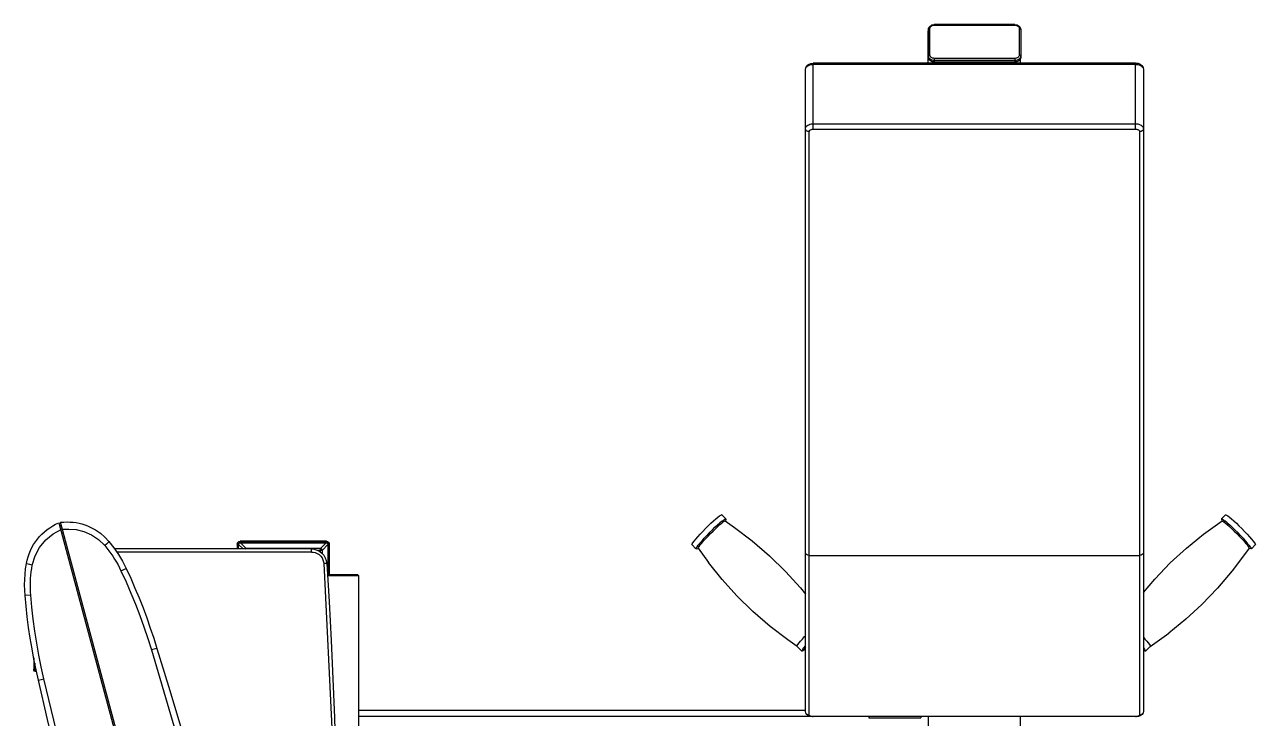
# Model space of a CAD drawing. Header units: millimetres. Extents: x 24547 to 62889, y 34568 to 56011.
# Drawn here: x 47028 to 48062, y 47898 to 48481 of the extents above; entities that cross this region are included whole.
import ezdxf

# ---------------------------------------------------------------- set-up
doc = ezdxf.new("R2010")
doc.units = ezdxf.units.MM
doc.linetypes.add('PEN_TYPE_1', pattern=[0])

# ---------------------------------------------------------------- blocks, each defined once
blk = doc.blocks.new('A$C62DA3F59')
at = {"color": 7, "linetype": 'PEN_TYPE_1'}
for points in [[(759.4, 1329.2), (759.2, 1328.4)], [(759.2, 1301.2), (759.2, 1328.4)], [(759.4, 1329.5), (759.4, 1330.3), (759.7, 1331), (760.1, 1331.7), (760.7, 1332.3), (761.5, 1332.8), (762.3, 1333.2), (763.2, 1333.4), (764.2, 1333.5)], [(759.4, 1329.5), (759.4, 1329.7), (759.6, 1330), (759.9, 1330.2), (760.3, 1330.3), (760.6, 1330.3)], [(759.4, 1305.8), (759.4, 1329.5)], [(760.6, 1330.3), (760.8, 1331.1)], [(760.6, 1307.9), (760.6, 1330.3)], [(760.8, 1331.1), (760.9, 1331.4), (761.2, 1331.8), (761.7, 1332.2), (762.2, 1332.6), (762.8, 1332.8), (763.5, 1333)], [(763.5, 1333), (764.2, 1333.1)], [(764.2, 1333.1), (764.2, 1333.5)], [(831.9, 1333.5), (764.2, 1333.5)], [(764.2, 1333.1), (831.9, 1333.1)], [(831.9, 1333.1), (831.9, 1333.5)], [(831.9, 1333.5), (832.9, 1333.4), (833.8, 1333.2), (834.7, 1332.8), (835.4, 1332.3), (836, 1331.7), (836.4, 1331), (836.7, 1330.3), (836.8, 1329.5)], [(831.9, 1333.1), (832.6, 1333), (833.3, 1332.8), (833.9, 1332.6), (834.4, 1332.2), (834.9, 1331.8), (835.2, 1331.4), (835.4, 1330.8)], [(835.4, 1330.8), (835.5, 1330.3)], [(835.5, 1330.3), (835.5, 1307.9)], [(835.5, 1330.3), (835.9, 1330.3), (836.2, 1330.2), (836.5, 1330), (836.7, 1329.7), (836.8, 1329.5)], [(836.8, 1329.5), (836.8, 1305.8)], [(759.2, 1305.9), (759.4, 1305.1)], [(759.4, 1307), (759.4, 1307.3), (759.6, 1307.5), (759.9, 1307.7), (760.3, 1307.8), (760.6, 1307.9)], [(759.6, 1305.9), (759.4, 1307)], [(760.3, 1303.6), (759.7, 1304.3), (759.4, 1305.1)], [(764.2, 1303.3), (763.2, 1303.4), (762.4, 1303.6), (761.5, 1303.9), (760.8, 1304.4), (760.2, 1305), (759.7, 1305.6), (759.6, 1305.9)], [(762.3, 1302.5), (762, 1302.6), (761.1, 1303), (760.3, 1303.6)], [(764.2, 1305.1), (763.5, 1305.2), (762.8, 1305.3), (762.2, 1305.6), (761.7, 1305.9), (761.2, 1306.3), (760.9, 1306.8), (760.7, 1307.3), (760.6, 1307.9)], [(764.2, 1305.1), (764.2, 1302.1)], [(831.9, 1305.1), (764.2, 1305.1)], [(831.9, 1303.3), (764.2, 1303.3)], [(835.5, 1307.9), (835.4, 1307.3), (835.2, 1306.8), (834.9, 1306.3), (834.4, 1305.9), (833.9, 1305.6), (833.3, 1305.3), (832.6, 1305.2), (831.9, 1305.1)], [(836.5, 1305.9), (836.4, 1305.6), (836, 1305), (835.4, 1304.4), (834.6, 1303.9), (833.8, 1303.6), (832.9, 1303.4), (831.9, 1303.3)], [(831.9, 1305.1), (831.9, 1302.1)], [(836.7, 1305), (836.3, 1304.2), (835.7, 1303.5), (835, 1302.9), (834, 1302.5), (833.5, 1302.3)], [(835.5, 1307.9), (835.9, 1307.8), (836.2, 1307.7), (836.5, 1307.5), (836.7, 1307.3), (836.8, 1307)], [(836.8, 1307), (836.5, 1305.9)], [(836.8, 1305.8), (836.7, 1305)], [(836.7, 1301.2), (836.7, 1305)], [(656, 1295.9), (656.3, 1297.5), (657.1, 1299), (658.5, 1300.1), (660.4, 1300.9), (662.5, 1301.2)], [(656, 756.3), (656, 1295.9)], [(656.2, 1296.8), (656.3, 1297), (656.6, 1297.7), (657.2, 1298.3), (657.9, 1298.8), (658.8, 1299.3), (659.8, 1299.7), (660.8, 1299.9), (661.7, 1300), (662.5, 1300)], [(662.5, 1245.6), (662.5, 1301.2)], [(933.4, 1301.2), (662.5, 1301.2)], [(933.4, 1300), (662.5, 1300)], [(762.3, 1302.5), (764.1, 1302.2)], [(762.6, 1302.3), (762.3, 1302.4)], [(764.2, 1302.1), (762.6, 1302.3)], [(764.1, 1302.2), (831.8, 1302.2)], [(764.1, 1301.2), (764.1, 1302.1)], [(831.8, 1302.2), (832.9, 1302.3)], [(831.9, 1302.1), (831.8, 1302.2)], [(831.8, 1301.2), (831.8, 1302.1)], [(833.5, 1302.3), (831.9, 1302.1)], [(933.4, 1301.2), (935.4, 1301), (937.3, 1300.2), (938.7, 1299), (939.6, 1297.5), (939.9, 1295.9)], [(933.4, 1245.6), (933.4, 1301.2)], [(933.4, 1300), (934.2, 1300), (935.1, 1299.9), (936.1, 1299.7), (937.1, 1299.3), (938, 1298.8), (938.7, 1298.3), (939.3, 1297.6), (939.6, 1297), (939.7, 1296.7)], [(939.9, 1295.9), (939.9, 756.3)], [(656, 1246.1), (656.1, 1246.6), (656.2, 1247.2), (656.6, 1247.8), (657.1, 1248.4), (657.9, 1248.9), (658.8, 1249.4), (659.7, 1249.8), (660.7, 1250), (661.7, 1250.1), (662.5, 1250.2)], [(659.2, 1243.6), (658, 1243.8), (657, 1244.3), (656.3, 1245.1), (656, 1246.1)], [(659.2, 1243.6), (659.3, 1243.8), (659.4, 1244.1), (659.5, 1244.4), (659.8, 1244.7), (660.2, 1245), (660.6, 1245.2), (661.1, 1245.4), (661.6, 1245.5), (662.1, 1245.6), (662.5, 1245.6)], [(659.2, 753.3), (659.2, 1243.6)], [(662.5, 1250.2), (933.4, 1250.2)], [(662.5, 1245.6), (933.4, 1245.6)], [(933.4, 1250.2), (934.2, 1250.1), (935.1, 1250), (936.1, 1249.8)], [(933.4, 1245.6), (933.8, 1245.6), (934.3, 1245.6), (934.7, 1245.4), (935.2, 1245.3), (935.7, 1245), (936.1, 1244.7), (936.3, 1244.4), (936.5, 1244.1), (936.6, 1243.8), (936.6, 1243.6)], [(936.1, 1249.8), (937.1, 1249.4), (938, 1249), (938.7, 1248.4), (939.3, 1247.8), (939.6, 1247.2), (939.8, 1246.6), (939.9, 1246.1)], [(939.9, 1246.1), (939.6, 1245.1), (938.9, 1244.3), (937.9, 1243.8), (936.6, 1243.6)], [(936.6, 1243.6), (936.6, 753.3)], [(560.6, 896.5), (560.9, 897.1), (561.5, 898.1), (562.5, 899.5), (563.9, 901.2), (565.6, 903.2), (567.6, 905.4), (569.8, 907.6), (572, 910), (574.3, 912.3), (576.6, 914.5), (578.8, 916.5), (580.8, 918.2), (582.5, 919.6), (583.9, 920.7), (584.9, 921.4), (585.5, 921.6)], [(585.7, 921.6), (585.5, 921.6)], [(585.7, 921.6), (589.1, 918.2)], [(1008.9, 921.6), (1005.5, 918.2)], [(1008.9, 921.6), (1009.1, 921.6), (1009.7, 921.4), (1010.7, 920.7), (1012.1, 919.6), (1013.9, 918.2), (1015.8, 916.5), (1018, 914.5), (1020.2, 912.3), (1022.6, 910), (1024.8, 907.6), (1027, 905.4), (1029, 903.2), (1030.7, 901.2), (1032.1, 899.5), (1033.1, 898.1), (1033.7, 897.1), (1034, 896.5)], [(1.6, 880.6), (2.2, 883.4), (2.9, 886.2), (3.9, 888.9), (4.9, 891.5), (6.2, 894.1), (7.6, 896.5), (9.1, 898.9), (10.8, 901.2), (12.6, 903.3), (14.6, 905.4), (16.7, 907.3), (18.9, 909.1), (21.2, 910.7), (23.6, 912.3), (26.1, 913.6), (28.8, 914.9)], [(28.8, 914.9), (232.5, 154.6)], [(29.5, 912.2), (30.8, 912.7)], [(234, 155), (30.2, 915.3)], [(30.3, 915.3), (33, 915.5), (35.8, 915.6), (38.3, 915.5), (40.8, 915.3), (43.3, 915), (45.8, 914.5), (48.2, 913.9), (50.6, 913.1), (52.9, 912.3), (55.2, 911.3), (59.6, 908.9), (63.7, 906.1), (67.5, 902.9), (70.9, 899.2)], [(568.9, 897.8), (570.4, 899.6), (572.2, 901.6), (574.2, 903.7), (576.3, 905.8), (578.4, 907.9), (580.4, 909.9), (582.4, 911.7), (584.2, 913.3), (585.7, 914.6)], [(575.5, 906.6), (577.8, 908.9), (580, 911.1), (582.2, 913.1), (584.2, 914.8)], [(585.9, 916.2), (584.2, 914.8)], [(585.7, 914.6), (587, 915.6), (587.9, 916.2), (588.5, 916.4), (588.6, 916.4)], [(585.9, 916.2), (587.3, 917.3), (588.3, 918), (588.9, 918.2), (589.1, 918.2)], [(588.6, 916.4), (596.5, 910.9), (611.3, 899.6), (625.7, 887.2), (639.3, 873.9), (651.8, 860.1), (656, 854.8)], [(589.1, 917.9), (588.8, 916.3)], [(589.2, 918), (589.1, 918.2)], [(589.2, 918), (589.1, 917.9)], [(939.9, 856.4), (949.4, 867.5), (962.5, 881.1), (976.1, 893.6), (990.3, 905.2), (1006, 916.4)], [(1005.5, 918.2), (1005.4, 918)], [(1005.5, 917.9), (1005.4, 918)], [(1005.5, 918.2), (1005.6, 918.2), (1006.3, 918), (1007.3, 917.3), (1008.7, 916.2)], [(1005.5, 917.9), (1005.9, 916.3)], [(1006, 916.4), (1006.1, 916.4), (1006.7, 916.2), (1007.6, 915.6), (1008.9, 914.6)], [(1010.4, 914.8), (1008.7, 916.2)], [(1008.9, 914.6), (1010.4, 913.3), (1012.2, 911.7), (1014.2, 909.9), (1016.2, 907.9), (1018.3, 905.8), (1020.4, 903.7), (1022.4, 901.6), (1024.2, 899.6), (1025.7, 897.8)], [(1010.4, 914.8), (1012.4, 913.1), (1014.6, 911.1), (1016.8, 908.9)], [(6.5, 879.4), (8.8, 887.1), (12.6, 894.2), (17.8, 900.5), (23.9, 905.5)], [(23.9, 905.5), (30.3, 908.9)], [(30.4, 908.8), (31.9, 909.2)], [(31.8, 909.4), (37.2, 909.6), (43.3, 909.1), (49.7, 907.5), (56.1, 904.7), (62.1, 900.7), (67.3, 895.7)], [(567.4, 897.8), (569.1, 899.8), (571, 902), (573.2, 904.2), (575.5, 906.6)], [(1019.1, 906.6), (1016.8, 908.9)], [(1019.1, 906.6), (1021.4, 904.2), (1023.6, 902), (1025.5, 899.8), (1027.2, 897.8)], [(70.9, 899.2), (70.7, 898.9), (70, 898.1), (68.8, 897), (67.3, 895.7)], [(67.3, 895.7), (69.1, 893.5), (70.8, 891.3), (72.5, 889), (74.1, 886.7), (75.6, 884.3), (77.1, 881.9), (78.5, 879.5), (79.8, 877), (81, 874.4)], [(70.9, 899.2), (75.1, 893.9), (78.9, 888.3), (82.4, 882.5), (85.4, 876.5)], [(240.9, 892.9), (75.8, 892.9)], [(241, 890.3), (77.6, 890.3)], [(178.6, 897), (178.8, 897.9), (179.3, 898.6), (180, 899.1), (181, 899.3)], [(178.6, 897), (179.5, 897)], [(178.6, 897), (178.6, 892.9)], [(179.5, 897), (179.6, 897.5), (179.9, 898), (180.4, 898.3), (181, 898.4)], [(179.5, 897), (179.5, 892.9)], [(179.8, 896.6), (179.9, 897.1), (180.1, 897.5), (180.4, 897.8), (180.8, 898.1), (181.3, 898.1)], [(183.6, 892.9), (179.8, 896.6)], [(179.8, 892.9), (179.8, 896.6)], [(253.7, 899.3), (181, 899.3)], [(181, 899.3), (181, 898.4)], [(253.7, 898.4), (181, 898.4)], [(181, 898.4), (181, 898.4)], [(186.2, 893.2), (181.3, 898.1)], [(181.3, 898.1), (253.4, 898.1)], [(185.3, 892.9), (186.2, 893.2)], [(248.5, 893.2), (186.2, 893.2)], [(186.2, 893.2), (186.2, 892.9)], [(241, 890.3), (240.9, 892.9)], [(240.9, 892.9), (243.4, 892.6), (245.7, 891.9), (247.9, 890.8), (249.7, 889.4), (251.3, 887.6), (252.5, 885.5), (253.4, 883.3), (253.8, 880.8)], [(241, 890.3), (242.5, 890.2), (244.1, 889.8), (245.8, 889.1), (247.4, 888.1), (248.8, 886.8), (249.9, 885.3), (250.7, 883.7), (251.2, 882.1), (251.4, 880.6)], [(250, 891.7), (246.1, 891.7)], [(253.4, 898.1), (248.5, 893.2)], [(248.5, 893.2), (248.9, 893.1), (249.3, 892.9), (249.6, 892.6), (249.9, 892.2), (250, 891.7)], [(248.5, 890.4), (248.5, 893.2)], [(254.9, 896.6), (250, 891.7)], [(250, 891.7), (250, 889.1)], [(253.4, 898.1), (253.8, 898.1), (254.3, 897.8), (254.6, 897.5), (254.8, 897.1), (254.9, 896.6)], [(253.7, 898.4), (253.7, 899.3)], [(253.7, 899.3), (254.6, 899.1), (255.4, 898.6), (255.9, 897.9), (256, 897)], [(253.7, 898.4), (254.3, 898.3), (254.7, 898), (255, 897.5), (255.1, 897)], [(254.9, 896.6), (254.9, 871.1)], [(255.1, 897), (255.1, 871.1)], [(256, 897), (255.1, 897)], [(256, 897), (256, 871.1)], [(560.7, 896.4), (560.6, 896.5)], [(560.7, 896.4), (564, 893.1)], [(564.1, 893.1), (564.3, 893.7), (564.9, 894.7), (566, 896.1)], [(564.1, 893), (564.1, 893.1)], [(564.4, 893), (564.1, 893)], [(564.4, 893), (566, 893.4)], [(565.9, 893.6), (566.1, 894.1), (566.7, 895), (567.6, 896.3)], [(565.9, 893.5), (565.9, 893.6)], [(565.9, 893.5), (574.6, 881.4)], [(567.4, 897.8), (566, 896.1)], [(568.9, 897.8), (567.6, 896.3)], [(659.2, 887.5), (658, 887.7), (656.9, 888.1), (656.3, 888.8), (656, 889.5)], [(939.9, 889.5), (939.6, 888.8), (938.9, 888.1), (937.9, 887.7), (936.6, 887.5)], [(1028.7, 893.5), (1025.8, 889.4), (1014.6, 874.4), (1002.2, 859.9), (989.1, 846.3), (975.5, 833.8), (961.2, 822.2)], [(1027, 896.3), (1025.7, 897.8)], [(1027, 896.3), (1027.9, 895), (1028.5, 894.1), (1028.7, 893.6)], [(1028.6, 896.1), (1027.2, 897.8)], [(1028.6, 896.1), (1029.7, 894.7), (1030.3, 893.7), (1030.5, 893.1)], [(1030.2, 893), (1028.6, 893.4)], [(1028.7, 893.6), (1028.7, 893.5)], [(1030.5, 893), (1030.2, 893)], [(1030.5, 893.1), (1030.5, 893)], [(1033.9, 896.4), (1030.6, 893.1)], [(1034, 896.5), (1033.9, 896.4)], [(0.4, 853.7), (0.1, 858.2), (0, 862.7), (0.1, 867.2), (0.4, 871.7), (0.9, 876.2), (1.6, 880.6)], [(6.5, 879.4), (4.5, 879.8), (2.9, 880.2), (1.9, 880.4), (1.6, 880.6)], [(5.2, 854.1), (5, 856.9), (4.9, 859.8), (4.9, 862.6), (4.9, 865.4), (5.1, 868.2), (5.3, 871), (5.6, 873.8), (6, 876.6), (6.5, 879.4)], [(251.4, 880.6), (258.3, 736.8), (259.9, 592.6), (256.1, 448.6), (247, 304.8)], [(253.8, 880.8), (255.8, 848.5), (257.6, 816.1), (259.1, 783.8), (260.3, 751.4), (261.2, 719), (261.9, 686.7), (262.3, 654.3), (262.5, 621.9), (262.3, 581.2), (261.6, 540.6), (260.5, 500), (259.1, 459.3), (257.1, 418.7), (254.8, 378.1), (252, 337.6), (248.8, 297.1)], [(253.8, 880.8), (251.4, 880.6)], [(649, 811), (641.1, 816.5), (626.3, 827.8), (611.9, 840.2), (598.4, 853.5), (585.9, 867.3), (574.6, 881.4)], [(659.2, 887.5), (936.6, 887.5)], [(81, 874.4), (85.4, 876.5)], [(81, 874.4), (85.3, 865.2), (89.3, 855.8), (93.2, 846.4), (96.9, 836.9), (100.3, 827.4), (103.6, 817.7), (106.7, 808)], [(85.4, 876.5), (89.2, 868.3), (92.7, 860), (96.2, 851.7), (99.5, 843.3), (102.6, 834.9), (105.6, 826.4), (108.5, 817.8), (111.2, 809.2)], [(280, 871.1), (254.4, 871.1)], [(280.8, 870.2), (254.4, 870.2)], [(280, 871.1), (280.8, 870.2)], [(280.8, 567.1), (280.8, 870.2)], [(5.2, 854.1), (0.4, 853.7)], [(11.7, 782.6), (9.7, 791.4), (7.9, 800.2), (6.3, 809), (4.8, 817.9), (3.4, 826.8), (2.3, 835.8), (1.3, 844.7), (0.4, 853.7)], [(16.2, 783.8), (14, 793.7), (12, 803.7), (10.2, 813.7), (8.7, 823.8), (7.3, 833.8), (6.2, 844), (5.2, 854.1)], [(648.9, 811.2), (649.1, 811.7), (649.7, 812.6), (650.6, 813.9), (651.9, 815.4), (653.5, 817.2), (655.2, 819.2), (656, 820)], [(939.9, 818.7), (941.1, 817.2), (942.7, 815.4), (944, 813.9), (944.9, 812.6), (945.5, 811.7), (945.7, 811.2)], [(945.6, 811), (961.2, 822.2)], [(111.2, 809.2), (106.7, 808)], [(106.7, 808), (157.3, 635.6), (204.2, 460.8), (246.5, 286.1)], [(111.2, 809.2), (120.8, 777.6), (130.3, 745.9), (139.6, 714.2), (148.8, 682.5), (157.8, 650.7), (166.8, 618.9), (175.5, 587), (184.2, 555.1)], [(649, 811.1), (648.9, 811.2)], [(649, 811), (653, 807.1)], [(653, 807.1), (653.2, 807.6), (653.8, 808.6), (654.7, 809.8), (656, 811.4), (656, 811.4)], [(653.1, 807), (653, 807.1)], [(655.9, 808.7), (654.7, 807.8), (653.8, 807.2), (653.2, 806.9), (653.1, 807)], [(656, 810.7), (655.3, 809.4)], [(655.3, 809.4), (655.3, 809.3)], [(656, 808.6), (655.3, 809.3)], [(939.9, 809.8), (940.8, 808.6), (941.4, 807.6), (941.6, 807.1)], [(941.5, 807), (941.4, 806.9), (940.8, 807.2), (939.9, 807.8)], [(941.6, 807.1), (941.5, 807)], [(945.6, 811), (941.6, 807.1)], [(945.7, 811.2), (945.6, 811.1)], [(7.7, 801.5), (7.7, 791.9)], [(8.6, 796.9), (8.6, 791.9)], [(7.7, 791.9), (8.6, 791.9)], [(10, 789.6), (9.1, 789.8), (8.3, 790.3), (7.8, 791), (7.7, 791.9)], [(8.6, 791.9), (8.6, 791.9)], [(9.9, 790.5), (9.4, 790.7), (8.9, 791), (8.7, 791.4), (8.6, 791.9)], [(8.8, 792.3), (8.8, 795.6)], [(9.4, 792.9), (8.8, 792.3)], [(9.8, 790.9), (9.4, 791.1), (9.1, 791.4), (8.9, 791.8), (8.8, 792.3)], [(10, 789.6), (10, 790.1)], [(11.7, 782.6), (11.6, 782.6)], [(151.5, 260.6), (141.7, 293), (132, 325.3), (122.5, 357.7), (113.1, 390.2), (103.9, 422.7), (94.8, 455.2), (85.8, 487.8), (77, 520.4), (68.3, 553), (59.8, 585.7), (51.4, 618.4), (43.2, 651.2), (35.1, 684), (27.1, 716.8), (19.3, 749.7), (11.6, 782.6)], [(11.7, 782.6), (16.2, 783.8)], [(156, 261.8), (105.4, 434.3), (58.5, 609.1), (16.2, 783.8)], [(280.8, 757.4), (656, 757.4)], [(659.2, 753.3), (658, 753.5), (657, 754.2), (656.3, 755.2), (656, 756.3)], [(658.3, 752.9), (657, 753.8), (656.3, 755.1), (656, 756.3)], [(939.9, 756.3), (939.6, 755.2), (938.9, 754.2), (937.9, 753.5), (936.6, 753.3)], [(939.9, 756.3), (939.6, 755.1), (938.9, 753.9), (937.6, 752.9)], [(280.8, 752.5), (659.4, 752.5)], [(658.3, 752.9), (659.9, 752.3)], [(660.5, 752.4), (660.1, 752.5), (659.8, 752.7), (659.5, 752.9), (659.3, 753.1), (659.2, 753.3)], [(659.9, 752.3), (661.8, 752.1)], [(661.8, 752.2), (660.5, 752.4)], [(662.5, 752.2), (661.8, 752.2)], [(661.8, 752.1), (662.5, 752.1)], [(662.5, 752.1), (662.5, 752.2)], [(933.4, 752.2), (662.5, 752.2)], [(933.4, 752.1), (662.5, 752.1)], [(709.2, 752.1), (709.2, 751.1)], [(709.2, 751.1), (752.8, 751.1)], [(752.8, 752.1), (752.8, 751.1)], [(759.2, 752.1), (759.2, 655.5)], [(836.7, 655.5), (836.7, 752.1)], [(935.3, 752.4), (933.4, 752.2)], [(933.4, 752.1), (933.4, 752.2)], [(933.4, 752.1), (934.2, 752.1)], [(934.2, 752.1), (936, 752.4)], [(936.6, 753.3), (936.6, 753.1), (936.4, 752.9), (936.1, 752.7), (935.7, 752.5), (935.3, 752.4)], [(936, 752.4), (937.6, 752.9)]]:
    blk.add_lwpolyline(points, dxfattribs=at)

msp = doc.modelspace()

# ---------------------------------------------------------------- block references
msp.add_blockref('A$C62DA3F59', (47028, 47147.2))

doc.saveas('drawing.dxf')
